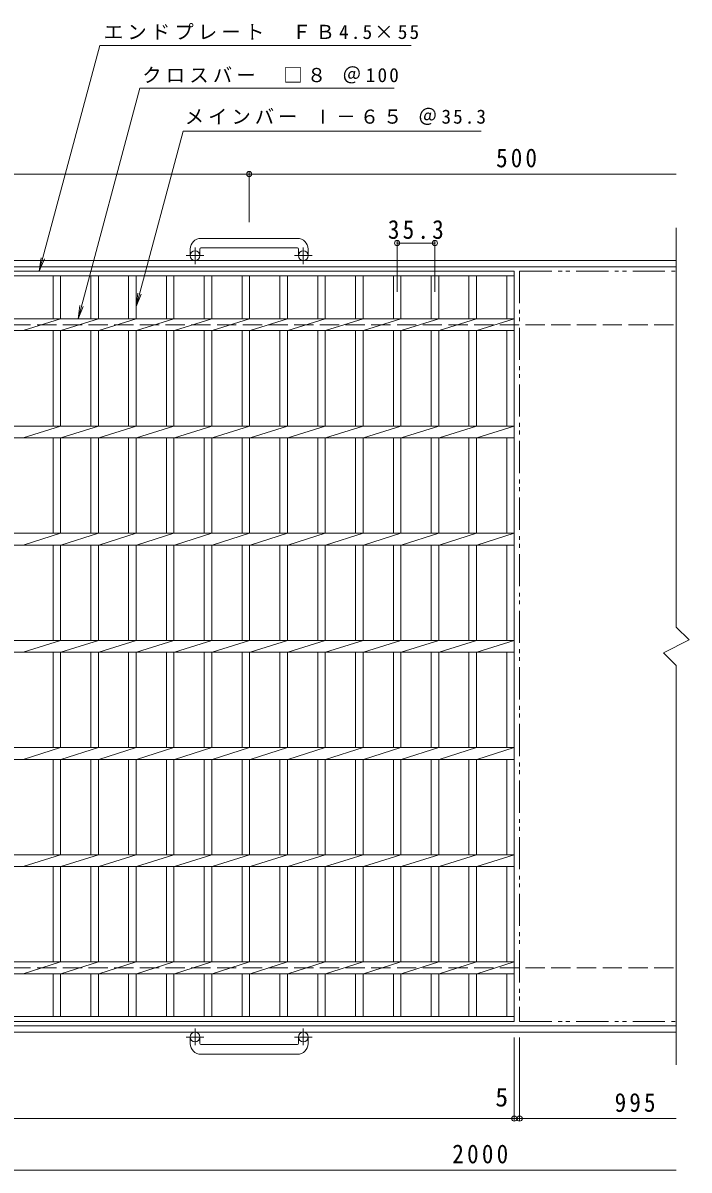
# Model space of a CAD drawing. Units: millimetres, scale not verified. Extents: x -928 to 979, y -824 to 813.
# Drawn here: x -323 to 299, y -257 to 813 of the extents above; entities that cross this region are included whole.
import ezdxf
from ezdxf.enums import TextEntityAlignment as Align

# ---------------------------------------------------------------- set-up
doc = ezdxf.new("R2010")
doc.units = ezdxf.units.MM
doc.header["$LTSCALE"] = 6
doc.header["$PDMODE"] = 32
doc.header["$PDSIZE"] = 4.8
for name, pattern in [('CHAIN1', [8, 5, -1, 1, -1]), ('DASHED3', [4, 3, -1]), ('DOUBLE_CHAIN1', [8.8, 5, -1, 0.6, -0.6, 0.6, -1])]:
    doc.linetypes.add(name, pattern=pattern)
for name, color, linetype, lineweight in [('B-1_ピット', 2, 'Continuous', 9), ('B-2_蓋', 3, 'Continuous', 9), ('B-4_寸法', 7, 'Continuous', 9)]:
    doc.layers.add(name, color=color, linetype=linetype, lineweight=lineweight)
doc.styles.add('ＭＳ ゴシック', font='')
doc.styles.get('ＭＳ ゴシック').set_extended_font_data('MS Gothic')

msp = doc.modelspace()

# ---------------------------------------------------------------- linework, layer by layer
at = {"layer": 'B-1_ピット'}
for p, q in [((-66.396, 611.84), (-156.396, 611.84)), ((-166.397, 601.841), (-166.397, 595.74)), ((-157.397, 601.841), (-157.397, 595.74)), ((-156.397, 602.84), (-66.396, 602.84)), ((-65.396, 601.841), (-65.396, 595.74)), ((-56.397, 601.841), (-56.397, 595.74)), ((287.252, 591.24), (-861.397, 591.24)), ((287.252, 585.24), (-861.397, 585.24)), ((287.252, -122.76), (-861.397, -122.76)), ((287.252, -128.76), (-861.397, -128.76)), ((-166.397, -139.361), (-166.397, -133.261)), ((-157.397, -139.361), (-157.397, -133.261)), ((-65.396, -139.361), (-65.396, -133.261)), ((-56.397, -139.361), (-56.397, -133.261)), ((-156.397, -140.361), (-66.396, -140.361)), ((-66.396, -149.36), (-156.396, -149.36))]:
    msp.add_line(p, q, dxfattribs=at)
at = {"layer": 'B-1_ピット', "linetype": 'CHAIN1'}
for p, q in [((-161.897, 587.633), (-161.897, 603.231)), ((-60.896, 587.633), (-60.896, 603.231)), ((-153.734, 595.74), (-170.141, 595.74)), ((-52.734, 595.74), (-69.141, 595.74)), ((-161.897, -125.154), (-161.897, -140.75)), ((-60.896, -125.154), (-60.896, -140.75)), ((-153.734, -133.261), (-170.141, -133.261)), ((-52.734, -133.261), (-69.141, -133.261))]:
    msp.add_line(p, q, dxfattribs=at)
at = {"layer": 'B-1_ピット', "linetype": 'DASHED3'}
for p, q in [((-861.397, 531.241), (287.252, 531.241)), ((-861.397, -68.76), (287.252, -68.76))]:
    msp.add_line(p, q, dxfattribs=at)
at = {"layer": 'B-1_ピット'}
for centre in [(-161.897, 595.74), (-60.896, 595.74), (-161.897, -133.261), (-60.896, -133.261)]:
    msp.add_circle(centre, 4.5, dxfattribs=at)
for centre, radius, start, end in [((-156.396, 601.841), 10, 90, 180), ((-66.396, 601.841), 10, 0, 90), ((-156.397, 601.841), 1, 90, 180), ((-66.396, 601.841), 1, 0, 90), ((-156.396, -139.361), 10, 180, 270), ((-156.397, -139.361), 1, 180, 270), ((-66.396, -139.361), 10, 270, 0), ((-66.396, -139.361), 1, 270, 0)]:
    msp.add_arc(centre, radius, start, end, dxfattribs=at)
at = {"layer": 'B-2_蓋'}
for p, q in [((287.252, 621.565), (287.252, 249.24)), ((-858.897, 581.241), (136.104, 581.241)), ((136.104, 581.241), (136.104, -118.76)), ((-858.897, 576.741), (136.104, 576.741)), ((-294.496, 576.741), (-294.496, 536.74)), ((-287.496, 576.741), (-287.496, 536.74)), ((-259.197, 576.741), (-259.197, 536.74)), ((-252.197, 576.741), (-252.197, 536.74)), ((-223.896, 576.741), (-223.896, 536.74)), ((-216.897, 576.741), (-216.897, 536.74)), ((-188.596, 576.741), (-188.596, 536.74)), ((-181.596, 576.741), (-181.596, 536.74)), ((-153.297, 576.741), (-153.297, 536.74)), ((-146.297, 576.741), (-146.297, 536.74)), ((-117.997, 576.741), (-117.997, 536.74)), ((-110.997, 576.741), (-110.997, 536.74)), ((-82.697, 576.741), (-82.697, 536.74)), ((-75.697, 576.741), (-75.697, 536.74)), ((-47.397, 576.741), (-47.397, 536.74)), ((-40.397, 576.741), (-40.397, 536.74)), ((-12.097, 576.741), (-12.097, 536.74)), ((-5.096, 576.741), (-5.096, 536.74)), ((23.204, 576.741), (23.204, 536.74)), ((30.203, 576.741), (30.203, 536.74)), ((58.502, 576.741), (58.502, 536.74)), ((65.504, 576.741), (65.504, 536.74)), ((93.803, 576.741), (93.803, 536.74)), ((100.804, 576.741), (100.804, 536.74)), ((129.103, 576.741), (129.103, 536.74)), ((-858.897, 536.74), (136.104, 536.74)), ((-322.397, 525.741), (-287.497, 536.74)), ((-287.097, 525.741), (-252.197, 536.74)), ((-251.796, 525.741), (-216.897, 536.74)), ((-216.497, 525.741), (-181.597, 536.74)), ((-181.196, 525.741), (-146.297, 536.74)), ((-145.897, 525.741), (-110.997, 536.74)), ((-110.597, 525.741), (-75.697, 536.74)), ((-75.296, 525.741), (-40.397, 536.74)), ((-39.997, 525.741), (-5.096, 536.74)), ((-4.696, 525.741), (30.203, 536.74)), ((30.603, 525.741), (65.504, 536.74)), ((65.903, 525.741), (100.803, 536.74)), ((101.203, 525.741), (136.103, 536.74)), ((-858.897, 525.741), (136.104, 525.741)), ((-294.496, 525.741), (-294.496, 436.74)), ((-287.496, 525.741), (-287.496, 436.74)), ((-259.197, 525.741), (-259.197, 436.74)), ((-252.197, 525.741), (-252.197, 436.74)), ((-223.896, 525.741), (-223.896, 436.74)), ((-216.897, 525.741), (-216.897, 436.74)), ((-188.596, 525.741), (-188.596, 436.74)), ((-181.596, 525.741), (-181.596, 436.74)), ((-153.297, 525.741), (-153.297, 436.74)), ((-146.297, 525.741), (-146.297, 436.74)), ((-117.997, 525.741), (-117.997, 436.74)), ((-110.997, 525.741), (-110.997, 436.74)), ((-82.697, 525.741), (-82.697, 436.74)), ((-75.697, 525.741), (-75.697, 436.74)), ((-47.397, 525.741), (-47.397, 436.74)), ((-40.397, 525.741), (-40.397, 436.74)), ((-12.097, 525.741), (-12.097, 436.74)), ((-5.096, 525.741), (-5.096, 436.74)), ((23.204, 525.741), (23.204, 436.74)), ((30.203, 525.741), (30.203, 436.74)), ((58.502, 525.741), (58.502, 436.74)), ((65.504, 525.741), (65.504, 436.74)), ((93.803, 525.741), (93.803, 436.74)), ((100.804, 525.741), (100.804, 436.74)), ((129.103, 525.741), (129.103, 436.74)), ((-858.897, 436.74), (136.104, 436.74)), ((-322.397, 425.741), (-287.497, 436.74)), ((-287.097, 425.741), (-252.197, 436.74)), ((-251.796, 425.741), (-216.897, 436.74)), ((-216.497, 425.741), (-181.597, 436.74)), ((-181.196, 425.741), (-146.297, 436.74)), ((-145.897, 425.741), (-110.997, 436.74)), ((-110.597, 425.741), (-75.697, 436.74)), ((-75.296, 425.741), (-40.397, 436.74)), ((-39.997, 425.741), (-5.096, 436.74)), ((-4.696, 425.741), (30.203, 436.74)), ((30.603, 425.741), (65.504, 436.74)), ((65.903, 425.741), (100.803, 436.74)), ((101.203, 425.741), (136.103, 436.74)), ((-858.897, 425.741), (136.104, 425.741)), ((-294.496, 425.741), (-294.496, 336.74)), ((-287.496, 425.741), (-287.496, 336.74)), ((-259.197, 425.741), (-259.197, 336.74)), ((-252.197, 425.741), (-252.197, 336.74)), ((-223.896, 425.741), (-223.896, 336.74)), ((-216.897, 425.741), (-216.897, 336.74)), ((-188.596, 425.741), (-188.596, 336.74)), ((-181.596, 425.741), (-181.596, 336.74)), ((-153.297, 425.741), (-153.297, 336.74)), ((-146.297, 425.741), (-146.297, 336.74)), ((-117.997, 425.741), (-117.997, 336.74)), ((-110.997, 425.741), (-110.997, 336.74)), ((-82.697, 425.741), (-82.697, 336.74)), ((-75.697, 425.741), (-75.697, 336.74)), ((-47.397, 425.741), (-47.397, 336.74)), ((-40.397, 425.741), (-40.397, 336.74)), ((-12.097, 425.741), (-12.097, 336.74)), ((-5.096, 425.741), (-5.096, 336.74)), ((23.204, 425.741), (23.204, 336.74)), ((30.203, 425.741), (30.203, 336.74)), ((58.502, 425.741), (58.502, 336.74)), ((65.504, 425.741), (65.504, 336.74)), ((93.803, 425.741), (93.803, 336.74)), ((100.804, 425.741), (100.804, 336.74)), ((129.103, 425.741), (129.103, 336.74)), ((-858.897, 336.74), (136.104, 336.74)), ((-322.397, 325.74), (-287.497, 336.74)), ((-287.097, 325.74), (-252.197, 336.74)), ((-251.796, 325.74), (-216.897, 336.74)), ((-216.497, 325.74), (-181.597, 336.74)), ((-181.196, 325.74), (-146.297, 336.74)), ((-145.897, 325.74), (-110.997, 336.74)), ((-110.597, 325.74), (-75.697, 336.74)), ((-75.296, 325.74), (-40.397, 336.74)), ((-39.997, 325.74), (-5.096, 336.74)), ((-4.696, 325.74), (30.203, 336.74)), ((30.603, 325.74), (65.504, 336.74)), ((65.903, 325.74), (100.803, 336.74)), ((101.203, 325.74), (136.103, 336.74)), ((-858.897, 325.74), (136.104, 325.74)), ((-294.496, 325.74), (-294.496, 236.74)), ((-287.496, 325.74), (-287.496, 236.74)), ((-259.197, 325.74), (-259.197, 236.74)), ((-252.197, 325.74), (-252.197, 236.74)), ((-223.896, 325.74), (-223.896, 236.74)), ((-216.897, 325.74), (-216.897, 236.74)), ((-188.596, 325.74), (-188.596, 236.74)), ((-181.596, 325.74), (-181.596, 236.74)), ((-153.297, 325.74), (-153.297, 236.74)), ((-146.297, 325.74), (-146.297, 236.74)), ((-117.997, 325.74), (-117.997, 236.74)), ((-110.997, 325.74), (-110.997, 236.74)), ((-82.697, 325.74), (-82.697, 236.74)), ((-75.697, 325.74), (-75.697, 236.74)), ((-47.397, 325.74), (-47.397, 236.74)), ((-40.397, 325.74), (-40.397, 236.74)), ((-12.097, 325.74), (-12.097, 236.74)), ((-5.096, 325.74), (-5.096, 236.74)), ((23.204, 325.74), (23.204, 236.74)), ((30.203, 325.74), (30.203, 236.74)), ((58.502, 325.74), (58.502, 236.74)), ((65.504, 325.74), (65.504, 236.74)), ((93.803, 325.74), (93.803, 236.74)), ((100.804, 325.74), (100.804, 236.74)), ((129.103, 325.74), (129.103, 236.74)), ((-858.897, 236.74), (136.104, 236.74)), ((-322.397, 225.74), (-287.497, 236.74)), ((-287.097, 225.74), (-252.197, 236.74)), ((-251.796, 225.74), (-216.897, 236.74)), ((-216.497, 225.74), (-181.597, 236.74)), ((-181.196, 225.74), (-146.297, 236.74)), ((-145.897, 225.74), (-110.997, 236.74)), ((-110.597, 225.74), (-75.697, 236.74)), ((-75.296, 225.74), (-40.397, 236.74)), ((-39.997, 225.74), (-5.096, 236.74)), ((-4.696, 225.74), (30.203, 236.74)), ((30.603, 225.74), (65.504, 236.74)), ((65.903, 225.74), (100.803, 236.74)), ((101.203, 225.74), (136.103, 236.74)), ((-858.897, 225.74), (136.104, 225.74)), ((-294.496, 225.74), (-294.496, 136.74)), ((-287.496, 225.74), (-287.496, 136.74)), ((-259.197, 225.74), (-259.197, 136.74)), ((-252.197, 225.74), (-252.197, 136.74)), ((-223.896, 225.74), (-223.896, 136.74)), ((-216.897, 225.74), (-216.897, 136.74)), ((-188.596, 225.74), (-188.596, 136.74)), ((-181.596, 225.74), (-181.596, 136.74)), ((-153.297, 225.74), (-153.297, 136.74)), ((-146.297, 225.74), (-146.297, 136.74)), ((-117.997, 225.74), (-117.997, 136.74)), ((-110.997, 225.74), (-110.997, 136.74)), ((-82.697, 225.74), (-82.697, 136.74)), ((-75.697, 225.74), (-75.697, 136.74)), ((-47.397, 225.74), (-47.397, 136.74)), ((-40.397, 225.74), (-40.397, 136.74)), ((-12.097, 225.74), (-12.097, 136.74)), ((-5.096, 225.74), (-5.096, 136.74)), ((23.204, 225.74), (23.204, 136.74)), ((30.203, 225.74), (30.203, 136.74)), ((58.502, 225.74), (58.502, 136.74)), ((65.504, 225.74), (65.504, 136.74)), ((93.803, 225.74), (93.803, 136.74)), ((100.804, 225.74), (100.804, 136.74)), ((129.103, 225.74), (129.103, 136.74)), ((287.252, 213.24), (287.252, -159.084)), ((-858.897, 136.74), (136.104, 136.74)), ((-322.397, 125.74), (-287.497, 136.74)), ((-287.097, 125.74), (-252.197, 136.74)), ((-251.796, 125.74), (-216.897, 136.74)), ((-216.497, 125.74), (-181.597, 136.74)), ((-181.196, 125.74), (-146.297, 136.74)), ((-145.897, 125.74), (-110.997, 136.74)), ((-110.597, 125.74), (-75.697, 136.74)), ((-75.296, 125.74), (-40.397, 136.74)), ((-39.997, 125.74), (-5.096, 136.74)), ((-4.696, 125.74), (30.203, 136.74)), ((30.603, 125.74), (65.504, 136.74)), ((65.903, 125.74), (100.803, 136.74)), ((101.203, 125.74), (136.103, 136.74)), ((-858.897, 125.74), (136.104, 125.74)), ((-294.496, 125.74), (-294.496, 36.74)), ((-287.496, 125.74), (-287.496, 36.74)), ((-259.197, 125.74), (-259.197, 36.74)), ((-252.197, 125.74), (-252.197, 36.74)), ((-223.896, 125.74), (-223.896, 36.74)), ((-216.897, 125.74), (-216.897, 36.74)), ((-188.596, 125.74), (-188.596, 36.74)), ((-181.596, 125.74), (-181.596, 36.74)), ((-153.297, 125.74), (-153.297, 36.74)), ((-146.297, 125.74), (-146.297, 36.74)), ((-117.997, 125.74), (-117.997, 36.74)), ((-110.997, 125.74), (-110.997, 36.74)), ((-82.697, 125.74), (-82.697, 36.74)), ((-75.697, 125.74), (-75.697, 36.74)), ((-47.397, 125.74), (-47.397, 36.74)), ((-40.397, 125.74), (-40.397, 36.74)), ((-12.097, 125.74), (-12.097, 36.74)), ((-5.096, 125.74), (-5.096, 36.74)), ((23.204, 125.74), (23.204, 36.74)), ((30.203, 125.74), (30.203, 36.74)), ((58.502, 125.74), (58.502, 36.74)), ((65.504, 125.74), (65.504, 36.74)), ((93.803, 125.74), (93.803, 36.74)), ((100.804, 125.74), (100.804, 36.74)), ((129.103, 125.74), (129.103, 36.74)), ((-858.897, 36.74), (136.104, 36.74)), ((-322.397, 25.74), (-287.497, 36.74)), ((-287.097, 25.74), (-252.197, 36.74)), ((-251.796, 25.74), (-216.897, 36.74)), ((-216.497, 25.74), (-181.597, 36.74)), ((-181.196, 25.74), (-146.297, 36.74)), ((-145.897, 25.74), (-110.997, 36.74)), ((-110.597, 25.74), (-75.697, 36.74)), ((-75.296, 25.74), (-40.397, 36.74)), ((-39.997, 25.74), (-5.096, 36.74)), ((-4.696, 25.74), (30.203, 36.74)), ((30.603, 25.74), (65.504, 36.74)), ((65.903, 25.74), (100.803, 36.74)), ((101.203, 25.74), (136.103, 36.74)), ((-858.897, 25.74), (136.104, 25.74)), ((-294.496, 25.74), (-294.496, -63.26)), ((-287.496, 25.74), (-287.496, -63.26)), ((-259.197, 25.74), (-259.197, -63.26)), ((-252.197, 25.74), (-252.197, -63.26)), ((-223.896, 25.74), (-223.896, -63.26)), ((-216.897, 25.74), (-216.897, -63.26)), ((-188.596, 25.74), (-188.596, -63.26)), ((-181.596, 25.74), (-181.596, -63.26)), ((-153.297, 25.74), (-153.297, -63.26)), ((-146.297, 25.74), (-146.297, -63.26)), ((-117.997, 25.74), (-117.997, -63.26)), ((-110.997, 25.74), (-110.997, -63.26)), ((-82.697, 25.74), (-82.697, -63.26)), ((-75.697, 25.74), (-75.697, -63.26)), ((-47.397, 25.74), (-47.397, -63.26)), ((-40.397, 25.74), (-40.397, -63.26)), ((-12.097, 25.74), (-12.097, -63.26)), ((-5.096, 25.74), (-5.096, -63.26)), ((23.204, 25.74), (23.204, -63.26)), ((30.203, 25.74), (30.203, -63.26)), ((58.502, 25.74), (58.502, -63.26)), ((65.504, 25.74), (65.504, -63.26)), ((93.803, 25.74), (93.803, -63.26)), ((100.804, 25.74), (100.804, -63.26)), ((129.103, 25.74), (129.103, -63.26)), ((-858.897, -63.26), (136.104, -63.26)), ((-322.397, -74.259), (-287.497, -63.259)), ((-287.097, -74.259), (-252.197, -63.259)), ((-251.796, -74.259), (-216.897, -63.259)), ((-216.497, -74.259), (-181.597, -63.259)), ((-181.196, -74.259), (-146.297, -63.259)), ((-145.897, -74.259), (-110.997, -63.259)), ((-110.597, -74.259), (-75.697, -63.259)), ((-75.296, -74.259), (-40.397, -63.259)), ((-39.997, -74.259), (-5.096, -63.259)), ((-4.696, -74.259), (30.203, -63.259)), ((30.603, -74.259), (65.504, -63.259)), ((65.903, -74.259), (100.803, -63.259)), ((101.203, -74.259), (136.103, -63.259)), ((-858.897, -74.259), (136.104, -74.259)), ((-294.496, -74.259), (-294.496, -114.26)), ((-287.496, -74.259), (-287.496, -114.26)), ((-259.197, -74.259), (-259.197, -114.26)), ((-252.197, -74.259), (-252.197, -114.26)), ((-223.896, -74.259), (-223.896, -114.26)), ((-216.897, -74.259), (-216.897, -114.26)), ((-188.596, -74.259), (-188.596, -114.26)), ((-181.596, -74.259), (-181.596, -114.26)), ((-153.297, -74.259), (-153.297, -114.26)), ((-146.297, -74.259), (-146.297, -114.26)), ((-117.997, -74.259), (-117.997, -114.26)), ((-110.997, -74.259), (-110.997, -114.26)), ((-82.697, -74.259), (-82.697, -114.26)), ((-75.697, -74.259), (-75.697, -114.26)), ((-47.397, -74.259), (-47.397, -114.26)), ((-40.397, -74.259), (-40.397, -114.26)), ((-12.097, -74.259), (-12.097, -114.26)), ((-5.096, -74.259), (-5.096, -114.26)), ((23.204, -74.259), (23.204, -114.26)), ((30.203, -74.259), (30.203, -114.26)), ((58.502, -74.259), (58.502, -114.26)), ((65.504, -74.259), (65.504, -114.26)), ((93.803, -74.259), (93.803, -114.26)), ((100.804, -74.259), (100.804, -114.26)), ((129.103, -74.259), (129.103, -114.26)), ((136.104, -114.26), (-858.897, -114.26)), ((136.104, -118.76), (-858.897, -118.76))]:
    msp.add_line(p, q, dxfattribs=at)
at = {"layer": 'B-2_蓋', "linetype": 'DOUBLE_CHAIN1'}
for p, q in [((141.104, 581.241), (141.104, -118.76)), ((141.104, 581.241), (287.252, 581.241)), ((141.104, -118.76), (287.252, -118.76))]:
    msp.add_line(p, q, dxfattribs=at)
at = {"layer": 'B-2_蓋'}
msp.add_lwpolyline([(287.252, 249.24), (299.252, 237.24), (275.252, 225.24), (287.252, 213.24)], dxfattribs=at)
at = {"layer": 'B-4_寸法'}
for p, q in [((-307.318, 581.241), (-250.888, 791.84)), ((-250.888, 791.84), (39.88, 791.84)), ((-271.104, 536.74), (-213.468, 751.84)), ((-213.468, 751.84), (23.886, 751.84)), ((-216.897, 548.369), (-173.094, 711.84)), ((-173.094, 711.84), (105.086, 711.84)), ((-861.397, 671.84), (287.252, 671.84)), ((-111.396, 626.84), (-111.396, 673.64)), ((26.703, 561.962), (26.703, 609.281)), ((26.703, 607.481), (62.004, 607.481)), ((62.004, 561.962), (62.004, 609.281)), ((-307.318, 581.241), (-305.687, 593.634)), ((-307.318, 581.241), (-302.535, 592.789)), ((-216.897, 548.369), (-215.265, 560.762)), ((-216.897, 548.369), (-212.113, 559.918)), ((-271.104, 536.74), (-269.472, 549.133)), ((-271.104, 536.74), (-266.32, 548.289)), ((136.104, -133.76), (136.104, -211.16)), ((141.104, -133.76), (141.104, -211.16)), ((-927.573, -209.36), (287.252, -209.36)), ((-861.397, -257.36), (287.252, -257.36))]:
    msp.add_line(p, q, dxfattribs=at)
for p in [(-111.396, 671.84), (26.703, 607.481), (62.004, 607.481), (136.104, -209.36), (141.104, -209.36)]:
    msp.add_point(p, dxfattribs=at)

# ---------------------------------------------------------------- texts
at = {"layer": 'B-4_寸法', "color": 2, "style": 'ＭＳ ゴシック'}
msp.add_text('5', height=17.6, dxfattribs=at).set_placement((118.364, -203.36), align=Align.BOTTOM_LEFT)
at = {"layer": 'B-4_寸法', "char_height": 13.2, "attachment_point": 7, "style": 'ＭＳ ゴシック'}
for s, insert in [('\\T1.22;エンドプレート\\~\\~ＦＢ4.5×55', (-247.063, 797.054)), ('\\T1.22;クロスバー\\~\\~□８\\~＠100', (-211.167, 756.33)), ('\\T1.21;メインバー\\~Ⅰ－６５\\~＠35.3', (-171.498, 717.576))]:
    msp.add_mtext(s, dxfattribs=dict(at, insert=insert))
at = {"layer": 'B-4_寸法', "color": 2, "char_height": 17.6, "attachment_point": 7, "style": 'ＭＳ ゴシック'}
for s, insert in [('\\T1.27;\\W0.9;500', (119.104, 677.84)), ('\\T1.28;\\W0.9;35.3', (18.104, 611.081)), ('\\T1.27;\\W0.9;995', (229.776, -203.36)), ('\\T1.28;\\W0.9;2000', (78.241, -251.36))]:
    msp.add_mtext(s, dxfattribs=dict(at, insert=insert))

doc.saveas('drawing.dxf')
